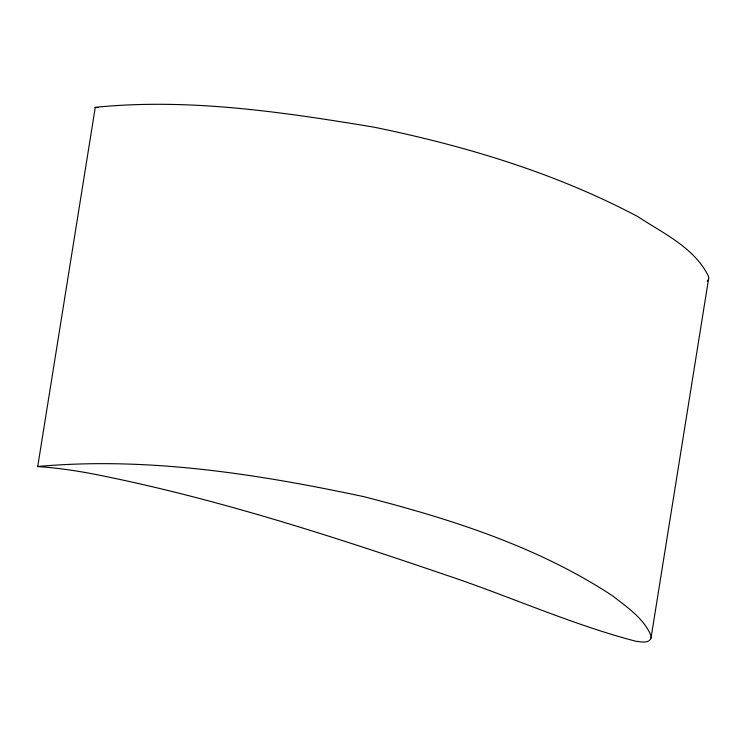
<?xml version="1.0" encoding="UTF-8"?>
<svg xmlns="http://www.w3.org/2000/svg" width="746" height="746" viewBox="0 0 746 746"><rect width="100%" height="100%" fill="white"/><g stroke="black" fill="none" stroke-linecap="round" stroke-linejoin="round"><path stroke-width="1.12" d="M651.034 637.961L708.597 278.78M707.32 281.214L708.327 279.75A9.12 7.497 9.1 0 0 708.625 276.645C694.89 247.784 662.914 233.228 637.625 216.489C555.127 172.792 464.814 145.768 373.643 127.1C281.876 111.919 187.964 97.912 94.854 107.368M37.3 466.548C146.72 456.543 257.137 473.952 363.964 496.687C450.397 518.927 537.362 546.38 612.503 595.784C626.91 607.058 643.845 618.313 651.072 635.834A9.12 7.497 9.1 0 1 650.773 638.94C647.761 643.817 640.208 641.597 635.657 641.206C570.737 624.169 509.304 596.138 445.716 574.952C329.667 535.348 212.535 497.321 92.01 473.729C74.05 470.362 55.922 467.798 37.71 466.548L95.255 107.433L98.071 107.638"/></g></svg>
